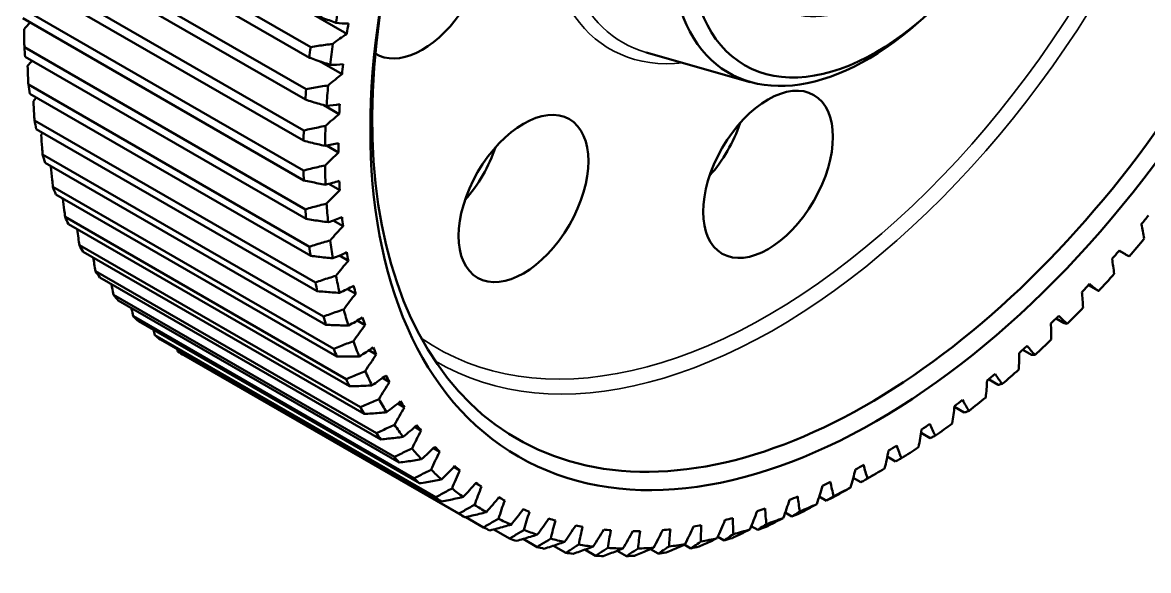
# Model space of a CAD drawing. Header units: millimetres. Extents: x -60 to 637, y -40 to 471.
# Drawn here: x 454.7 to 546.8, y 108.4 to 153.3 of the extents above; entities that cross this region are included whole.
import ezdxf

# ---------------------------------------------------------------- set-up
doc = ezdxf.new("R2010")
doc.units = ezdxf.units.MM
doc.layers.add('可见 (ISO)', color=7, linetype='Continuous', lineweight=50)
doc.layers.add('可见窄的 (ISO)', color=7, linetype='Continuous', lineweight=35)

msp = doc.modelspace()

# ---------------------------------------------------------------- linework, layer by layer
at = {"layer": '可见 (ISO)'}
for p, q in [((456.4718, 166.6273), (481.2205, 152.3386)), ((478.2597, 151.2487), (455.2787, 164.5168)), ((455.1701, 163.6465), (478.1511, 150.3784)), ((477.8902, 147.7946), (454.9092, 161.0627)), ((454.8439, 160.2112), (477.8249, 146.9431)), ((477.6942, 144.4206), (454.7132, 157.6886)), ((454.6914, 156.8591), (477.6724, 143.5911)), ((477.6724, 141.1394), (454.6914, 154.4074)), ((454.7132, 153.6031), (477.6942, 140.335)), ((477.8249, 137.9634), (454.8439, 151.2315)), ((454.9092, 150.4554), (477.8902, 137.1873)), ((514.2142, 148.3876), (505.7122, 150.8041)), ((478.9693, 150.0886), (480.8257, 149.0167)), ((478.1511, 134.9048), (455.1701, 148.1729)), ((455.2787, 147.428), (478.2597, 134.1599)), ((479.3258, 146.5021), (480.5966, 145.7684)), ((478.6498, 131.9752), (455.6689, 145.2432)), ((455.8203, 144.5323), (478.8012, 131.2642)), ((479.5412, 143.179), (480.534, 142.6058)), ((479.3191, 129.1855), (456.3382, 142.4536)), ((456.5319, 141.7793), (479.5128, 128.5113)), ((479.758, 140.0493), (480.6383, 139.541)), ((480.1565, 126.5466), (457.1755, 139.8146)), ((457.4108, 139.1796), (480.3917, 125.9115)), ((481.1588, 124.0682), (458.1778, 137.3363)), ((458.4537, 136.7429), (481.4346, 123.4748)), ((480.1132, 137.0451), (480.9089, 136.5856)), ((482.3221, 121.7599), (459.3411, 135.028)), ((459.6566, 134.4785), (482.6376, 121.2104)), ((544.3898, 134.5756), (544.9002, 134.2808)), ((480.6151, 134.1723), (481.345, 133.7509)), ((483.6421, 119.6304), (460.6611, 132.8984)), ((461.015, 132.395), (483.996, 119.1269)), ((541.8702, 131.7599), (542.6352, 131.3182)), ((485.1137, 117.6877), (462.1327, 130.9558)), ((481.2674, 131.4386), (481.9447, 131.0475)), ((462.5237, 130.5002), (485.5047, 117.2322)), ((486.7314, 115.9393), (463.7505, 129.2074)), ((539.8949, 128.6548), (539.2291, 129.0392)), ((464.177, 128.8015), (487.158, 115.5334)), ((482.0712, 128.8522), (482.7059, 128.4858)), ((488.4891, 114.3918), (465.5081, 127.6599)), ((465.9686, 127.3051), (488.9496, 114.037)), ((490.38, 113.0511), (467.3991, 126.3191)), ((483.026, 126.4216), (483.6257, 126.0753)), ((537.2179, 126.0466), (536.502, 126.46)), ((467.8918, 126.0168), (490.8728, 112.7488)), ((484.1298, 124.1549), (484.7005, 123.8254)), ((534.4893, 123.601), (533.7129, 124.0492)), ((485.3797, 122.0601), (485.9263, 121.7445)), ((531.7194, 121.3271), (530.9109, 121.7939)), ((486.7719, 120.1446), (487.2985, 119.8406)), ((528.9188, 119.2337), (528.1849, 119.6575)), ((488.3018, 118.4152), (488.8118, 118.1208)), ((526.0982, 117.3287), (525.4251, 117.7173)), ((489.9641, 116.8782), (490.4606, 116.5916)), ((524.5059, 116.3323), (523.6221, 115.822)), ((491.7529, 115.5392), (492.2384, 115.2589)), ((523.2681, 115.6192), (522.6444, 115.9794)), ((520.4394, 114.1119), (519.8554, 114.4491)), ((492.3971, 111.9221), (490.939, 112.764)), ((517.6228, 112.8124), (517.0701, 113.1315)), ((494.5326, 111.0093), (493.2377, 111.7569)), ((514.8289, 111.7256), (514.3, 112.031)), ((496.7784, 110.316), (495.6333, 110.9771)), ((509.3517, 110.2059), (508.8192, 110.5133)), ((512.0684, 110.8557), (511.5563, 111.1513)), ((499.126, 109.845), (498.1195, 110.4261)), ((501.5666, 109.598), (500.6892, 110.1045)), ((504.0908, 109.5758), (503.3346, 110.0124)), ((506.6892, 109.7787), (506.0475, 110.1492))]:
    msp.add_line(p, q, dxfattribs=at)
for centre, major_axis in [((524.5059, 168.384), (-29.25, -50.6625)), ((524.5059, 168.384), (10.75, 18.6195)), ((515.6671, 140.8272), (-3.75, -6.4952)), ((495.6671, 138.8461), (-3.75, -6.4952))]:
    msp.add_ellipse(centre, major_axis=major_axis, ratio=0.5773503, dxfattribs=at)
for centre, major_axis, start_param, end_param in [((523.813, 168.784), (28.6503, 49.6238), 2.1015607, 7.3232173), ((523.813, 168.784), (11.3497, 19.6582), 5.2371265, 10.4708368), ((524.5059, 168.384), (-8, -13.8564), 4.2120873, 9.9250797), ((487.3828, 157.1571), (3.75, 6.4952), 3.1177531, 7.429483), ((524.5059, 168.384), (-31.875, -55.2091), 5.2667877, 5.2975876), ((459.913, 142.4886), (8.8379, 15.3078), 1.1620429, 1.2057311), ((486.7921, 169.3136), (-8.8379, -15.3078), 0.2418655, 0.3344533), ((524.5059, 168.384), (-31.0937, -53.856), 5.3052876, 5.3206876), ((482.2361, 138.5404), (-8.8379, -15.3078), 4.0083365, 4.1009243), ((500.6411, 182.1623), (-32.5, -56.2917), 5.5824869, 5.5978869), ((523.6221, 168.8943), (32.5, 56.2917), 2.1944949, 2.2098948), ((524.5059, 168.384), (-31.875, -55.2091), 5.3283875, 5.3591875), ((460.9045, 140.2613), (8.8379, 15.3078), 1.2346331, 1.267331), ((485.6532, 165.9321), (-8.8379, -15.3078), 0.3034654, 0.3960532), ((524.5059, 168.384), (-31.0938, -53.856), 5.3668874, 5.3822874), ((482.6063, 135.7597), (-8.8379, -15.3078), 4.0699364, 4.1625242), ((500.6411, 182.1623), (-32.5, -56.2917), 5.6440868, 5.6594868), ((523.6221, 168.8943), (32.5, 56.2917), 2.2560947, 2.2714947), ((524.5059, 168.384), (-31.875, -55.2091), 5.3899874, 5.4207873), ((462.0434, 138.1949), (8.8379, 15.3078), 1.3067197, 1.3289308), ((484.6617, 162.5599), (-8.8379, -15.3078), 0.3650652, 0.457653), ((524.5059, 168.384), (-31.0938, -53.856), 5.4284873, 5.4438873), ((483.1354, 133.1027), (-8.8379, -15.3078), 4.1315362, 4.224124), ((500.6411, 182.1623), (-32.5, -56.2917), 5.7056867, 5.7210866), ((524.5059, 168.384), (-31.875, -55.2091), 5.4515873, 5.4823872), ((508.596, 144.9097), (3.75, 6.4952), 4.3725521, 5.0522259), ((463.3253, 136.2972), (8.8379, 15.3078), 1.3784339, 1.3905307), ((523.6221, 168.8943), (32.5, 56.2917), 2.3176946, 2.3330945), ((483.8214, 159.2099), (8.8379, 15.3078), 3.5682577, 3.6608456), ((524.5059, 168.384), (-31.0938, -53.856), 5.4900872, 5.5054871), ((488.596, 142.9285), (3.75, 6.4952), 4.3725521, 5.0522259), ((500.6411, 182.1623), (-32.5, -56.2917), 5.7672865, 5.7826865), ((483.8214, 130.5796), (-8.8379, -15.3078), 4.1931361, 4.2857239), ((464.7454, 134.5755), (8.8379, 15.3078), 1.4498885, 1.4521305), ((523.6221, 168.8943), (32.5, 56.2917), 2.3792944, 2.3946944), ((524.5059, 168.384), (-31.875, -55.2091), 5.5131871, 5.543987), ((483.1354, 155.8946), (8.8379, 15.3078), 3.6298576, 3.7224454), ((524.5059, 168.384), (-31.0938, -53.856), 5.551687, 5.567087), ((500.6411, 182.1623), (-32.5, -56.2917), 5.8288864, 5.8442863), ((484.6617, 128.1999), (-8.8379, -15.3078), 4.2547359, 4.3473238), ((524.5059, 168.384), (-31.875, -55.2091), 5.574787, 5.6055869), ((500.6411, 182.1623), (-32.5, -56.2917), 5.8904862, 5.9058862), ((523.6221, 168.8943), (32.5, 56.2917), 2.4408943, 2.4562943), ((482.6063, 152.6267), (8.8379, 15.3078), 3.6914574, 3.7840453), ((524.5059, 168.384), (-31.0938, -53.856), 5.6132869, 5.6286868), ((524.5059, 168.384), (31.0938, 53.856), 4.4428896, 4.4582896), ((485.6532, 125.9726), (-8.8379, -15.3078), 4.3163358, 4.4089236), ((534.1119, 126.0878), (8.8379, 15.3078), 5.6626528, 5.7552407), ((524.5059, 168.384), (-31.875, -55.2091), 5.6363868, 5.6671867), ((524.5059, 168.384), (31.875, 55.2091), 4.4043897, 4.4351896), ((500.6411, 182.1623), (-32.5, -56.2917), 5.9520861, 5.967486), ((523.6221, 168.8943), (32.5, 56.2917), 2.5024941, 2.5178941), ((524.5059, 168.384), (31.0938, 53.856), 4.3812898, 4.3966897), ((553.7382, 149.5886), (-8.8379, -15.3078), 6.2259313, 6.3185191), ((482.2361, 149.4186), (8.8379, 15.3078), 3.7530573, 3.8456451), ((486.7921, 123.9062), (-8.8379, -15.3078), 4.3779357, 4.4705235), ((524.5059, 168.384), (-31.0938, -53.856), 5.6748867, 5.6902867), ((531.543, 124.0126), (8.8379, 15.3078), 5.601053, 5.6936408), ((500.6411, 182.1623), (-32.5, -56.2917), 6.0136859, 6.0290859), ((524.5059, 168.384), (31.875, 55.2091), 4.3427898, 4.3735898), ((523.6221, 168.8943), (32.5, 56.2917), 2.564094, 2.579494), ((524.5059, 168.384), (-31.875, -55.2091), 5.6979867, 5.7287866), ((482.0263, 146.2824), (8.8379, 15.3078), 3.8146572, 3.907245), ((524.5059, 168.384), (-31.0938, -53.856), 5.7364866, 5.7518865), ((524.5059, 168.384), (31.0937, 53.856), 4.3196899, 4.3350899), ((551.7809, 146.4483), (-8.8379, -15.3078), 6.1643315, 6.2569193), ((500.6411, 182.1623), (-32.5, -56.2917), 6.0752858, 6.0906858), ((488.074, 122.0085), (-8.8379, -15.3078), 4.4395355, 4.5321233), ((528.9475, 122.1057), (8.8379, 15.3078), 5.5394531, 5.6320409), ((524.5059, 168.384), (31.875, 55.2091), 4.28119, 4.3119899), ((500.6411, 182.1623), (-32.5, -56.2917), 6.1368856, 6.1522856), ((523.6221, 168.8943), (32.5, 56.2917), 2.6256939, 2.6410938), ((524.5059, 168.384), (-31.875, -55.2091), 5.7595865, 5.7903865), ((481.9776, 143.2301), (8.8379, 15.3078), 3.876257, 3.9688448), ((524.5059, 168.384), (-31.0938, -53.856), 5.7980864, 5.8134864), ((524.5059, 168.384), (31.0937, 53.856), 4.25809, 4.27349), ((549.7202, 143.3912), (-8.8379, -15.3078), 6.1027316, 6.1953194), ((489.4942, 120.2868), (-8.8379, -15.3078), 4.5011354, 4.5937232), ((526.3351, 120.3744), (8.8379, 15.3078), 5.4778533, 5.5704411), ((500.6411, 182.1623), (-32.5, -56.2917), 6.1984855, 6.2138855), ((524.5059, 168.384), (-31.875, -55.2091), 5.8211864, 5.8519863), ((524.5059, 168.384), (31.875, 55.2091), 4.2195901, 4.2503901), ((500.6411, 182.1623), (-32.5, -56.2917), 6.2600854, 6.2754853), ((523.6221, 168.8943), (32.5, 56.2917), 2.6872937, 2.7026937), ((482.0903, 140.2732), (8.8379, 15.3078), 3.9378569, 4.0304447), ((524.5059, 168.384), (-31.0938, -53.856), 5.8596863, 5.8750863), ((523.7158, 118.8251), (8.8379, 15.3078), 5.4162534, 5.5088412), ((524.5059, 168.384), (31.0937, 53.856), 4.1964902, 4.2118902), ((547.5638, 140.4289), (-8.8379, -15.3078), 6.0411318, 6.1337196), ((491.0471, 118.7475), (-8.8379, -15.3078), 4.5627352, 4.655323), ((524.5059, 168.384), (-31.875, -55.2091), 5.8827862, 5.9135862), ((482.3639, 137.4229), (8.8379, 15.3078), 3.9994567, 4.0920445), ((524.5059, 168.384), (-31.0938, -53.856), 5.9212862, 5.9366861), ((524.5059, 168.384), (31.0937, 53.856), 4.1348903, 4.1502903), ((545.32, 137.5726), (-8.8379, -15.3078), 5.9795319, 6.0721197), ((524.5059, 168.384), (31.875, 55.2091), 4.1579903, 4.1887902), ((523.6221, 168.8943), (-32.5, -56.2917), 5.8904862, 5.9058862), ((492.727, 117.3964), (-8.8379, -15.3078), 4.6243351, 4.7169229), ((521.0994, 117.4639), (8.8379, 15.3078), 5.3546536, 5.4472414), ((524.5059, 168.384), (31.875, 55.2091), 4.0963904, 4.1271903), ((523.6221, 168.8943), (-32.5, -56.2917), 5.9520861, 5.967486), ((524.5059, 168.384), (-31.875, -55.2091), 5.9443861, 5.975186), ((482.7973, 134.6901), (8.8379, 15.3078), 4.0610566, 4.1536444), ((494.5274, 116.2388), (-8.8379, -15.3078), 4.6859349, 4.7785228), ((524.5059, 168.384), (-31.0938, -53.856), 5.982886, 5.998286), ((518.496, 116.2958), (8.8379, 15.3078), 5.2930537, 5.3856415), ((524.5059, 168.384), (31.0937, 53.856), 4.0732905, 4.0886904), ((542.9972, 134.8332), (-8.8379, -15.3078), 5.917932, 6.0105199), ((524.5059, 168.384), (-31.875, -55.2091), 6.005986, 6.0367859), ((483.3889, 132.085), (8.8379, 15.3078), 4.1226564, 4.2152443), ((496.4416, 115.279), (-8.8379, -15.3078), 4.7475348, 4.8401226), ((524.5059, 168.384), (-31.0938, -53.856), 6.0444859, 6.0598858), ((515.9154, 115.3253), (8.8379, 15.3078), 5.2314538, 5.3240417), ((524.5059, 168.384), (31.0937, 53.856), 4.0116906, 4.0270906), ((540.6042, 132.2211), (-8.8379, -15.3078), 5.8563322, 5.94892), ((524.5059, 168.384), (31.875, 55.2091), 4.0347906, 4.0655905), ((523.6221, 168.8943), (-32.5, -56.2917), 6.0136859, 6.0290859), ((524.5059, 168.384), (-31.875, -55.2091), 6.0675858, 6.0983857), ((484.1365, 129.6177), (8.8379, 15.3078), 4.1842563, 4.2768441), ((498.4622, 114.5207), (-8.8379, -15.3078), 4.8091346, 4.9017225), ((524.5059, 168.384), (-31.0938, -53.856), 6.1060857, 6.1214857), ((513.3674, 114.5561), (8.8379, 15.3078), 5.169854, 5.2624418), ((524.5059, 168.384), (31.0937, 53.856), 3.9500908, 3.9654907), ((538.1502, 129.7461), (-8.8379, -15.3078), 5.7947323, 5.8873202), ((524.5059, 168.384), (31.875, 55.2091), 3.9731907, 4.0039906), ((523.6221, 168.8943), (-32.5, -56.2917), 6.0752858, 6.0906858), ((524.5059, 168.384), (31.0937, 53.856), 3.8884909, 3.9038909), ((535.6444, 127.4178), (-8.8379, -15.3078), 5.7331325, 5.8257203), ((524.5059, 168.384), (-31.875, -55.2091), 6.1291857, 6.1599856), ((485.0372, 127.2974), (8.8379, 15.3078), 4.2458561, 4.338444), ((500.5815, 113.9666), (-8.8379, -15.3078), 4.8707345, 4.9633223), ((524.5059, 168.384), (-31.0938, -53.856), 6.1676856, 6.1830855), ((510.8617, 113.9911), (8.8379, 15.3078), 5.1082541, 5.200842), ((524.5059, 168.384), (31.875, 55.2091), 3.9115909, 3.9423908), ((523.6221, 168.8943), (-32.5, -56.2917), 6.1368856, 6.1522856), ((486.0877, 125.133), (8.8379, 15.3078), 4.307456, 4.4000438), ((502.7917, 113.619), (-8.8379, -15.3078), 4.9323344, 5.0249222), ((524.5059, 168.384), (-31.0938, -53.856), 6.2292854, 6.2446854), ((508.4076, 113.6324), (8.8379, 15.3078), 5.0466543, 5.1392421), ((524.5059, 168.384), (31.0937, 53.856), 3.8268911, 3.842291), ((533.0964, 125.2448), (-8.8379, -15.3078), 5.6715326, 5.7641204), ((524.5059, 168.384), (31.875, 55.2091), 3.849991, 3.8807909), ((523.6221, 168.8943), (-32.5, -56.2917), 0.7776982, 0.7853982), ((523.6221, 168.8943), (-32.5, -56.2917), 6.1984855, 6.2138855), ((524.5059, 168.384), (-31.875, -55.2091), 6.1907855, 6.2215855), ((487.2839, 123.1327), (8.8379, 15.3078), 4.3690559, 4.4616437), ((524.5059, 168.384), (-31.0938, -53.856), 0.0077, 0.0230999), ((524.5059, 168.384), (31.0937, 53.856), 3.7652912, 3.7806912), ((530.5158, 123.2355), (-8.8379, -15.3078), 5.6099328, 5.7025206), ((523.6221, 168.8943), (-32.5, -56.2917), 0.7160983, 0.7314983), ((524.5059, 168.384), (-31.875, -55.2091), 6.2523854, 6.2831853), ((505.0842, 113.4792), (-8.8379, -15.3078), 4.9939342, 5.086522), ((488.6213, 121.304), (8.8379, 15.3078), 4.4306557, 4.5232435), ((524.5059, 168.384), (-31.0938, -53.856), 0.0692998, 0.0846998), ((524.5059, 168.384), (31.0937, 53.856), 3.7036913, 3.7190913), ((527.9124, 121.3974), (-8.8379, -15.3078), 5.5483329, 5.6409207), ((506.0147, 113.4814), (8.8379, 15.3078), 4.9850544, 5.0776422), ((524.5059, 168.384), (31.875, 55.2091), 3.7883911, 3.8191911), ((523.6221, 168.8943), (-32.5, -56.2917), 6.2600854, 6.2754853), ((524.5059, 168.384), (-31.875, -55.2091), 0.0307999, 0.0615999), ((507.4504, 113.5476), (-8.8379, -15.3078), 5.0555341, 5.1481219), ((490.0948, 119.6538), (8.8379, 15.3078), 4.4922556, 4.5848434), ((524.5059, 168.384), (-31.0938, -53.856), 0.1308997, 0.1462997), ((509.8813, 113.824), (-8.8379, -15.3078), 5.1171339, 5.2097217), ((501.4481, 113.8039), (8.8379, 15.3078), 4.8618547, 4.9544425), ((524.5059, 168.384), (31.0937, 53.856), 3.6420915, 3.6574914), ((525.2961, 119.7375), (-8.8379, -15.3078), 5.4867331, 5.5793209), ((503.6919, 113.5386), (8.8379, 15.3078), 4.9234546, 5.0160424), ((524.5059, 168.384), (31.875, 55.2091), 3.7267913, 3.7575912), ((523.6221, 168.8943), (-32.5, -56.2917), 0.6544985, 0.6698984), ((523.6221, 168.8943), (-32.5, -56.2917), 0.0384999, 0.0538999), ((524.5059, 168.384), (-31.875, -55.2091), 0.0923998, 0.1231997), ((491.6988, 118.1886), (8.8379, 15.3078), 4.5538554, 4.6464432), ((524.5059, 168.384), (-31.0938, -53.856), 0.1924995, 0.2078995), ((512.3676, 114.3074), (-8.8379, -15.3078), 5.1787338, 5.2713216), ((493.4273, 116.9137), (8.8379, 15.3078), 4.6154553, 4.7080431), ((524.5059, 168.384), (-31.0938, -53.856), 0.2540994, 0.2694994), ((514.9, 114.9959), (-8.8379, -15.3078), 5.2403336, 5.3329215), ((495.2737, 115.8341), (8.8379, 15.3078), 4.6770551, 4.769643), ((524.5059, 168.384), (-31.0938, -53.856), 0.3156993, 0.3310992), ((517.4689, 115.8869), (-8.8379, -15.3078), 5.3019335, 5.3945213), ((497.231, 114.9539), (8.8379, 15.3078), 4.738655, 4.8312428), ((524.5059, 168.384), (-31.0938, -53.856), 0.3772991, 0.3926991), ((520.0644, 116.9771), (-8.8379, -15.3078), 5.3635333, 5.4561212), ((499.2917, 114.2763), (8.8379, 15.3078), 4.8002548, 4.8928427), ((524.5059, 168.384), (31.0937, 53.856), 3.5804916, 3.5958916), ((522.6768, 118.2622), (-8.8379, -15.3078), 5.4251332, 5.517721), ((524.5059, 168.384), (31.875, 55.2091), 3.6651914, 3.6959914), ((523.6221, 168.8943), (-32.5, -56.2917), 0.5928986, 0.6082986), ((523.6221, 168.8943), (-32.5, -56.2917), 0.1000998, 0.1154997), ((524.5059, 168.384), (-31.875, -55.2091), 0.1539996, 0.1847996), ((524.5059, 168.384), (-31.875, -55.2091), 0.2155995, 0.2463994), ((524.5059, 168.384), (31.875, 55.2091), 3.5419917, 3.5727916), ((524.5059, 168.384), (31.875, 55.2091), 3.6035916, 3.6343915), ((523.6221, 168.8943), (-32.5, -56.2917), 0.5312988, 0.5466987), ((523.6221, 168.8943), (-32.5, -56.2917), 0.1616996, 0.1770996), ((523.6221, 168.8943), (-32.5, -56.2917), 0.2232995, 0.2386994), ((523.6221, 168.8943), (-32.5, -56.2917), 0.2848993, 0.3002993), ((524.5059, 168.384), (-31.875, -55.2091), 0.2771994, 0.3079993), ((523.6221, 168.8943), (-32.5, -56.2917), 0.3464992, 0.3618992), ((524.5059, 168.384), (-31.875, -55.2091), 0.3387992, 0.3695991), ((523.6221, 168.8943), (-32.5, -56.2917), 0.408099, 0.423499), ((523.6221, 168.8943), (-32.5, -56.2917), 0.4696989, 0.4850989)]:
    msp.add_ellipse(centre, major_axis=major_axis, ratio=0.5773503, start_param=start_param, end_param=end_param, dxfattribs=at)
for points, knots in [([(478.6498, 153.8839), (478.8347, 153.806), (479.0206, 153.7296), (479.5778, 153.5066), (479.9518, 153.3646), (480.3282, 153.2292)], [1.47334545, 1.47334545, 1.47334545, 1.47334545, 1.58708565, 1.58708565, 1.81285059, 1.81285059, 1.81285059, 1.81285059]), ([(454.8439, 151.2315), (454.8399, 151.401), (454.8361, 151.5695), (454.8253, 152.0691), (454.8187, 152.397), (454.8127, 152.7199)], [1.47334545, 1.47334545, 1.47334545, 1.47334545, 1.58708565, 1.58708565, 1.81285059, 1.81285059, 1.81285059, 1.81285059]), ([(480.0731, 151.5061), (479.6697, 151.459), (479.2667, 151.4053), (478.663, 151.3146), (478.4611, 151.2825), (478.2597, 151.2487)], [1.36132071, 1.36132071, 1.36132071, 1.36132071, 1.58708565, 1.58708565, 1.70082585, 1.70082585, 1.70082585, 1.70082585]), ([(478.1511, 150.3784), (478.3397, 150.3089), (478.5291, 150.241), (479.0968, 150.043), (479.4774, 149.9178), (479.8602, 149.799)], [1.47334545, 1.47334545, 1.47334545, 1.47334545, 1.58708565, 1.58708565, 1.81285059, 1.81285059, 1.81285059, 1.81285059]), ([(455.1701, 148.1729), (455.1629, 148.3471), (455.1558, 148.5203), (455.1356, 149.0343), (455.123, 149.3721), (455.1114, 149.7051)], [1.47334545, 1.47334545, 1.47334545, 1.47334545, 1.58708565, 1.58708565, 1.81285059, 1.81285059, 1.81285059, 1.81285059]), ([(479.6895, 148.1095), (479.2887, 148.0494), (478.8887, 147.9828), (478.29, 147.873), (478.0898, 147.8346), (477.8902, 147.7946)], [1.36132071, 1.36132071, 1.36132071, 1.36132071, 1.58708565, 1.58708565, 1.70082585, 1.70082585, 1.70082585, 1.70082585]), ([(455.6689, 145.2432), (455.6579, 145.4216), (455.6473, 145.5991), (455.6166, 146.1262), (455.5974, 146.473), (455.5795, 146.8154)], [1.47334545, 1.47334545, 1.47334545, 1.47334545, 1.58708565, 1.58708565, 1.81285059, 1.81285059, 1.81285059, 1.81285059]), ([(477.8249, 146.9431), (478.0167, 146.8821), (478.2094, 146.8226), (478.7865, 146.6499), (479.1731, 146.5414), (479.5614, 146.4393)], [1.47334545, 1.47334545, 1.47334545, 1.47334545, 1.58708565, 1.58708565, 1.81285059, 1.81285059, 1.81285059, 1.81285059]), ([(479.476, 144.7898), (479.0785, 144.7173), (478.6823, 144.6385), (478.0896, 144.5108), (477.8916, 144.4665), (477.6942, 144.4206)], [1.36132071, 1.36132071, 1.36132071, 1.36132071, 1.58708565, 1.58708565, 1.70082585, 1.70082585, 1.70082585, 1.70082585]), ([(456.3382, 142.4536), (456.3232, 142.6357), (456.3087, 142.8171), (456.2666, 143.3559), (456.2401, 143.7108), (456.2151, 144.0617)], [1.47334545, 1.47334545, 1.47334545, 1.47334545, 1.58708565, 1.58708565, 1.81285059, 1.81285059, 1.81285059, 1.81285059]), ([(477.6724, 143.5911), (477.8672, 143.5385), (478.0627, 143.4875), (478.6482, 143.3401), (479.0399, 143.2483), (479.4332, 143.1628)], [1.47334545, 1.47334545, 1.47334545, 1.47334545, 1.58708565, 1.58708565, 1.81285059, 1.81285059, 1.81285059, 1.81285059]), ([(457.1755, 139.8146), (457.1563, 140), (457.1376, 140.1848), (457.083, 140.7339), (457.0486, 141.096), (457.016, 141.4544)], [1.47334545, 1.47334545, 1.47334545, 1.47334545, 1.58708565, 1.58708565, 1.81285059, 1.81285059, 1.81285059, 1.81285059]), ([(479.4332, 141.5597), (479.0399, 141.4754), (478.6482, 141.3852), (478.0627, 141.2407), (477.8672, 141.1907), (477.6724, 141.1394)], [1.36132071, 1.36132071, 1.36132071, 1.36132071, 1.58708565, 1.58708565, 1.70082585, 1.70082585, 1.70082585, 1.70082585]), ([(477.6942, 140.335), (477.8916, 140.291), (478.0896, 140.2484), (478.6823, 140.1262), (479.0785, 140.051), (479.476, 139.982)], [1.47334545, 1.47334545, 1.47334545, 1.47334545, 1.58708565, 1.58708565, 1.81285059, 1.81285059, 1.81285059, 1.81285059]), ([(458.1778, 137.3363), (458.154, 137.5245), (458.1307, 137.7121), (458.0695, 138.2151), (458.0326, 138.5292), (457.9972, 138.841)], [1.47334545, 1.47334545, 1.47334545, 1.47334545, 1.58708565, 1.58708565, 1.77939349, 1.77939349, 1.77939349, 1.77939349]), ([(479.5614, 138.4312), (479.1731, 138.336), (478.7865, 138.2351), (478.2094, 138.075), (478.0167, 138.0199), (477.8249, 137.9634)], [1.36132071, 1.36132071, 1.36132071, 1.36132071, 1.58708565, 1.58708565, 1.70082585, 1.70082585, 1.70082585, 1.70082585]), ([(459.3411, 135.028), (459.3124, 135.2184), (459.2843, 135.4084), (459.2208, 135.8462), (459.1858, 136.0936), (459.1519, 136.3398)], [1.47334545, 1.47334545, 1.47334545, 1.47334545, 1.58708565, 1.58708565, 1.73623029, 1.73623029, 1.73623029, 1.73623029]), ([(477.8902, 137.1873), (478.0898, 137.1517), (478.29, 137.1176), (478.8887, 137.0203), (479.2887, 136.9616), (479.6895, 136.9089)], [1.47334545, 1.47334545, 1.47334545, 1.47334545, 1.58708565, 1.58708565, 1.81285059, 1.81285059, 1.81285059, 1.81285059]), ([(479.8602, 135.4164), (479.4774, 135.3111), (479.0968, 135.2003), (478.5291, 135.0258), (478.3397, 134.966), (478.1511, 134.9048)], [1.36132071, 1.36132071, 1.36132071, 1.36132071, 1.58708565, 1.58708565, 1.70082585, 1.70082585, 1.70082585, 1.70082585]), ([(460.6611, 132.8984), (460.6273, 133.0907), (460.5941, 133.2826), (460.5313, 133.6522), (460.5016, 133.83), (460.4725, 134.0074)], [1.47334545, 1.47334545, 1.47334545, 1.47334545, 1.58708565, 1.58708565, 1.69301802, 1.69301802, 1.69301802, 1.69301802]), ([(478.2597, 134.1599), (478.4611, 134.1326), (478.663, 134.1068), (479.2667, 134.0343), (479.6697, 133.9919), (480.0731, 133.9553)], [1.47334545, 1.47334545, 1.47334545, 1.47334545, 1.58708565, 1.58708565, 1.81285059, 1.81285059, 1.81285059, 1.81285059]), ([(462.1327, 130.9558), (462.0935, 131.1493), (462.055, 131.3425), (461.9966, 131.641), (461.9762, 131.7464), (461.9559, 131.8517)], [1.47334545, 1.47334545, 1.47334545, 1.47334545, 1.58708565, 1.58708565, 1.64933947, 1.64933947, 1.64933947, 1.64933947]), ([(480.3282, 132.5267), (479.9518, 132.412), (479.5778, 132.2922), (479.0206, 132.1046), (478.8347, 132.0405), (478.6498, 131.9752)], [1.36132071, 1.36132071, 1.36132071, 1.36132071, 1.58708565, 1.58708565, 1.70082585, 1.70082585, 1.70082585, 1.70082585]), ([(478.8012, 131.2642), (479.0041, 131.2452), (479.2074, 131.2276), (479.8148, 131.1794), (480.2199, 131.153), (480.6252, 131.1322)], [1.47334545, 1.47334545, 1.47334545, 1.47334545, 1.58708565, 1.58708565, 1.81285059, 1.81285059, 1.81285059, 1.81285059]), ([(463.7505, 129.2074), (463.7056, 129.4017), (463.6616, 129.5957), (463.6116, 129.8197), (463.6049, 129.8498), (463.5982, 129.8799)], [1.47334545, 1.47334545, 1.47334545, 1.47334545, 1.58708565, 1.58708565, 1.60475691, 1.60475691, 1.60475691, 1.60475691]), ([(480.9639, 129.773), (480.5944, 129.6498), (480.2278, 129.5219), (479.682, 129.3226), (479.5, 129.2546), (479.3191, 129.1855)], [1.36132071, 1.36132071, 1.36132071, 1.36132071, 1.58708565, 1.58708565, 1.70082585, 1.70082585, 1.70082585, 1.70082585]), ([(479.5128, 128.5113), (479.7167, 128.5003), (479.9209, 128.4908), (480.531, 128.4665), (480.9375, 128.4558), (481.3438, 128.4504)], [1.47334545, 1.47334545, 1.47334545, 1.47334545, 1.58708565, 1.58708565, 1.81285059, 1.81285059, 1.81285059, 1.81285059]), ([(540.1408, 128.5902), (540.0781, 128.5964), (540.0208, 128.6079), (539.9429, 128.6335), (539.9182, 128.6435), (539.8949, 128.6548)], [1.36132071, 1.36132071, 1.36132071, 1.36132071, 1.58708565, 1.58708565, 1.70082585, 1.70082585, 1.70082585, 1.70082585]), ([(481.7647, 127.1657), (481.4029, 127.035), (481.0442, 126.8998), (480.5108, 126.6902), (480.3331, 126.6189), (480.1565, 126.5466)], [1.36132071, 1.36132071, 1.36132071, 1.36132071, 1.58708565, 1.58708565, 1.70082585, 1.70082585, 1.70082585, 1.70082585]), ([(480.3917, 125.9115), (480.5963, 125.9085), (480.801, 125.9068), (481.4124, 125.9059), (481.8195, 125.9105), (482.2261, 125.9201)], [1.47334545, 1.47334545, 1.47334545, 1.47334545, 1.58708565, 1.58708565, 1.81285059, 1.81285059, 1.81285059, 1.81285059]), ([(537.5083, 126.0516), (537.4355, 126.0427), (537.3682, 126.0389), (537.2756, 126.0411), (537.246, 126.0432), (537.2179, 126.0466)], [1.36132071, 1.36132071, 1.36132071, 1.36132071, 1.58708565, 1.58708565, 1.70082585, 1.70082585, 1.70082585, 1.70082585]), ([(482.7276, 124.7148), (482.3742, 124.5775), (482.024, 124.436), (481.5039, 124.2175), (481.3308, 124.1433), (481.1588, 124.0682)], [1.36132071, 1.36132071, 1.36132071, 1.36132071, 1.58708565, 1.58708565, 1.70082585, 1.70082585, 1.70082585, 1.70082585]), ([(481.4346, 123.4748), (481.6394, 123.4795), (481.8443, 123.4855), (482.4559, 123.5072), (482.8627, 123.5267), (483.2688, 123.5509)], [1.47334545, 1.47334545, 1.47334545, 1.47334545, 1.58708565, 1.58708565, 1.81285059, 1.81285059, 1.81285059, 1.81285059]), ([(534.8266, 123.6735), (534.7432, 123.6501), (534.6653, 123.6314), (534.5572, 123.6109), (534.5225, 123.6053), (534.4893, 123.601)], [1.36132071, 1.36132071, 1.36132071, 1.36132071, 1.58708565, 1.58708565, 1.70082585, 1.70082585, 1.70082585, 1.70082585]), ([(483.8491, 122.4296), (483.5045, 122.2866), (483.1635, 122.1398), (482.6576, 121.9139), (482.4892, 121.8373), (482.3221, 121.7599)], [1.36132071, 1.36132071, 1.36132071, 1.36132071, 1.58708565, 1.58708565, 1.70082585, 1.70082585, 1.70082585, 1.70082585]), ([(482.6376, 121.2104), (482.8421, 121.2226), (483.0468, 121.2361), (483.6573, 121.2797), (484.0632, 121.3135), (484.4679, 121.3518)], [1.47334545, 1.47334545, 1.47334545, 1.47334545, 1.58708565, 1.58708565, 1.81285059, 1.81285059, 1.81285059, 1.81285059]), ([(532.1057, 121.4651), (532.0112, 121.4275), (531.9225, 121.3945), (531.7981, 121.352), (531.758, 121.3389), (531.7194, 121.3271)], [1.36132071, 1.36132071, 1.36132071, 1.36132071, 1.58708565, 1.58708565, 1.70082585, 1.70082585, 1.70082585, 1.70082585]), ([(485.1247, 120.3187), (484.7896, 120.1709), (484.4583, 120.0198), (483.9673, 119.788), (483.8041, 119.7096), (483.6421, 119.6304)], [1.36132071, 1.36132071, 1.36132071, 1.36132071, 1.58708565, 1.58708565, 1.70082585, 1.70082585, 1.70082585, 1.70082585]), ([(483.996, 119.1269), (484.2, 119.1463), (484.4039, 119.1669), (485.0123, 119.2318), (485.4163, 119.2793), (485.8189, 119.3311)], [1.47334545, 1.47334545, 1.47334545, 1.47334545, 1.58708565, 1.58708565, 1.81285059, 1.81285059, 1.81285059, 1.81285059]), ([(529.3559, 119.4346), (529.25, 119.3835), (529.15, 119.3367), (529.0088, 119.273), (528.963, 119.2528), (528.9188, 119.2337)], [1.36132071, 1.36132071, 1.36132071, 1.36132071, 1.58708565, 1.58708565, 1.70082585, 1.70082585, 1.70082585, 1.70082585]), ([(486.5498, 118.3901), (486.2246, 118.2386), (485.9035, 118.0842), (485.4283, 117.848), (485.2703, 117.7682), (485.1137, 117.6877)], [1.36132071, 1.36132071, 1.36132071, 1.36132071, 1.58708565, 1.58708565, 1.70082585, 1.70082585, 1.70082585, 1.70082585]), ([(485.5047, 117.2322), (485.7077, 117.2585), (485.9106, 117.286), (486.5155, 117.3711), (486.9169, 117.4318), (487.3167, 117.4964)], [1.47334545, 1.47334545, 1.47334545, 1.47334545, 1.58708565, 1.58708565, 1.81285059, 1.81285059, 1.81285059, 1.81285059]), ([(526.5878, 117.5898), (526.4701, 117.5259), (526.3584, 117.4658), (526.1997, 117.3818), (526.1481, 117.3547), (526.0982, 117.3287)], [1.36132071, 1.36132071, 1.36132071, 1.36132071, 1.58708565, 1.58708565, 1.70082585, 1.70082585, 1.70082585, 1.70082585]), ([(488.1188, 116.6511), (487.804, 116.497), (487.4937, 116.3402), (487.0348, 116.1012), (486.8824, 116.0205), (486.7314, 115.9393)], [1.36132071, 1.36132071, 1.36132071, 1.36132071, 1.58708565, 1.58708565, 1.70082585, 1.70082585, 1.70082585, 1.70082585]), ([(487.158, 115.5334), (487.3596, 115.5664), (487.561, 115.6004), (488.1613, 115.7048), (488.5594, 115.7781), (488.9555, 115.8548)], [1.47334545, 1.47334545, 1.47334545, 1.47334545, 1.58708565, 1.58708565, 1.81285059, 1.81285059, 1.81285059, 1.81285059]), ([(521.1459, 114.4695), (521.2918, 114.5509), (521.4367, 114.6319), (521.866, 114.8722), (522.1473, 115.0301), (522.4241, 115.1859)], [1.47334545, 1.47334545, 1.47334545, 1.47334545, 1.58708565, 1.58708565, 1.81285059, 1.81285059, 1.81285059, 1.81285059]), ([(523.8118, 115.9377), (523.682, 115.8616), (523.5582, 115.789), (523.3816, 115.6856), (523.3241, 115.6519), (523.2681, 115.6192)], [1.36132071, 1.36132071, 1.36132071, 1.36132071, 1.58708565, 1.58708565, 1.70082585, 1.70082585, 1.70082585, 1.70082585]), ([(489.8259, 115.1084), (489.522, 114.9525), (489.2227, 114.7945), (488.7809, 114.5542), (488.6343, 114.4732), (488.4891, 114.3918)], [1.36132071, 1.36132071, 1.36132071, 1.36132071, 1.58708565, 1.58708565, 1.70082585, 1.70082585, 1.70082585, 1.70082585]), ([(488.9496, 114.037), (489.1495, 114.0763), (489.349, 114.1165), (489.9436, 114.2392), (490.3375, 114.3243), (490.7291, 114.4125)], [1.47334545, 1.47334545, 1.47334545, 1.47334545, 1.58708565, 1.58708565, 1.81285059, 1.81285059, 1.81285059, 1.81285059]), ([(521.0384, 114.4845), (520.8963, 114.3969), (520.7602, 114.3125), (520.5652, 114.1908), (520.5015, 114.1509), (520.4394, 114.1119)], [1.36132071, 1.36132071, 1.36132071, 1.36132071, 1.58708565, 1.58708565, 1.70082585, 1.70082585, 1.70082585, 1.70082585]), ([(491.6645, 113.7678), (491.3719, 113.6113), (491.0842, 113.453), (490.6599, 113.2129), (490.5192, 113.1321), (490.38, 113.0511)], [1.36132071, 1.36132071, 1.36132071, 1.36132071, 1.58708565, 1.58708565, 1.70082585, 1.70082585, 1.70082585, 1.70082585]), ([(518.3253, 113.1175), (518.4769, 113.1986), (518.6276, 113.2794), (519.0744, 113.5195), (519.3674, 113.6778), (519.6559, 113.8343)], [1.47334545, 1.47334545, 1.47334545, 1.47334545, 1.58708565, 1.58708565, 1.81285059, 1.81285059, 1.81285059, 1.81285059]), ([(490.8728, 112.7488), (491.0704, 112.794), (491.2678, 112.84), (491.8554, 112.9799), (492.2444, 113.076), (492.6309, 113.1748)], [1.47334545, 1.47334545, 1.47334545, 1.47334545, 1.58708565, 1.58708565, 1.81285059, 1.81285059, 1.81285059, 1.81285059]), ([(493.6276, 112.6343), (493.3467, 112.4782), (493.0709, 112.3207), (492.6647, 112.0824), (492.5301, 112.0024), (492.3971, 111.9221)], [1.36132071, 1.36132071, 1.36132071, 1.36132071, 1.58708565, 1.58708565, 1.70082585, 1.70082585, 1.70082585, 1.70082585]), ([(515.5247, 111.9771), (515.6819, 112.0574), (515.8383, 112.1375), (516.3019, 112.3759), (516.6063, 112.5335), (516.9062, 112.6897)], [1.47334545, 1.47334545, 1.47334545, 1.47334545, 1.58708565, 1.58708565, 1.81285059, 1.81285059, 1.81285059, 1.81285059]), ([(518.2781, 113.2358), (518.1235, 113.1375), (517.9749, 113.042), (517.7611, 112.903), (517.6911, 112.8573), (517.6228, 112.8124)], [1.36132071, 1.36132071, 1.36132071, 1.36132071, 1.58708565, 1.58708565, 1.70082585, 1.70082585, 1.70082585, 1.70082585]), ([(492.9201, 111.6735), (493.1153, 111.7243), (493.31, 111.7758), (493.8896, 111.9315), (494.273, 112.0379), (494.6536, 112.1467)], [1.47334545, 1.47334545, 1.47334545, 1.47334545, 1.58708565, 1.58708565, 1.81285059, 1.81285059, 1.81285059, 1.81285059]), ([(495.708, 111.7123), (495.439, 111.5576), (495.1753, 111.4019), (494.7877, 111.167), (494.6593, 111.0882), (494.5326, 111.0093)], [1.36132071, 1.36132071, 1.36132071, 1.36132071, 1.58708565, 1.58708565, 1.70082585, 1.70082585, 1.70082585, 1.70082585]), ([(512.7548, 111.0526), (512.9175, 111.1316), (513.0792, 111.2105), (513.559, 111.4456), (513.8743, 111.6014), (514.1853, 111.7563)], [1.47334545, 1.47334545, 1.47334545, 1.47334545, 1.58708565, 1.58708565, 1.81285059, 1.81285059, 1.81285059, 1.81285059]), ([(515.5415, 112.1963), (515.3742, 112.0881), (515.2128, 111.9822), (514.98, 111.8273), (514.9036, 111.7761), (514.8289, 111.7256)], [1.36132071, 1.36132071, 1.36132071, 1.36132071, 1.58708565, 1.58708565, 1.70082585, 1.70082585, 1.70082585, 1.70082585]), ([(495.084, 110.8153), (495.2762, 110.8712), (495.4679, 110.9277), (496.0384, 111.0982), (496.4155, 111.214), (496.7896, 111.3318)], [1.47334545, 1.47334545, 1.47334545, 1.47334545, 1.58708565, 1.58708565, 1.81285059, 1.81285059, 1.81285059, 1.81285059]), ([(497.8975, 111.0053), (497.6408, 110.853), (497.3895, 110.7002), (497.0208, 110.4702), (496.8988, 110.3931), (496.7784, 110.316)], [1.36132071, 1.36132071, 1.36132071, 1.36132071, 1.58708565, 1.58708565, 1.70082585, 1.70082585, 1.70082585, 1.70082585]), ([(497.3561, 110.1774), (497.545, 110.238), (497.7334, 110.2991), (498.2938, 110.4831), (498.6639, 110.6074), (499.0307, 110.7333)], [1.47334545, 1.47334545, 1.47334545, 1.47334545, 1.58708565, 1.58708565, 1.81285059, 1.81285059, 1.81285059, 1.81285059]), ([(500.188, 110.516), (499.9438, 110.3671), (499.7051, 110.2181), (499.3555, 109.9945), (499.2399, 109.9197), (499.126, 109.845)], [1.36132071, 1.36132071, 1.36132071, 1.36132071, 1.58708565, 1.58708565, 1.70082585, 1.70082585, 1.70082585, 1.70082585]), ([(507.3492, 109.8646), (507.5217, 109.9394), (507.6935, 110.0143), (508.2036, 110.2383), (508.5394, 110.3875), (508.8711, 110.5367)], [1.47334545, 1.47334545, 1.47334545, 1.47334545, 1.58708565, 1.58708565, 1.81285059, 1.81285059, 1.81285059, 1.81285059]), ([(510.1805, 110.7599), (509.9875, 110.6343), (509.8004, 110.5104), (509.5288, 110.3271), (509.4394, 110.2662), (509.3517, 110.2059)], [1.36132071, 1.36132071, 1.36132071, 1.36132071, 1.58708565, 1.58708565, 1.70082585, 1.70082585, 1.70082585, 1.70082585]), ([(510.0262, 110.3475), (510.1939, 110.4247), (510.3608, 110.5019), (510.8561, 110.7322), (511.1819, 110.8852), (511.5035, 111.0377)], [1.47334545, 1.47334545, 1.47334545, 1.47334545, 1.58708565, 1.58708565, 1.81285059, 1.81285059, 1.81285059, 1.81285059]), ([(512.8389, 111.3699), (512.6587, 111.2526), (512.4846, 111.1373), (512.2324, 110.9676), (512.1496, 110.9113), (512.0684, 110.8557)], [1.36132071, 1.36132071, 1.36132071, 1.36132071, 1.58708565, 1.58708565, 1.70082585, 1.70082585, 1.70082585, 1.70082585]), ([(499.7278, 109.7622), (499.9132, 109.827), (500.0979, 109.8923), (500.6471, 110.0884), (501.0095, 110.2204), (501.3684, 110.3536)], [1.47334545, 1.47334545, 1.47334545, 1.47334545, 1.58708565, 1.58708565, 1.81285059, 1.81285059, 1.81285059, 1.81285059]), ([(502.5707, 110.2462), (502.3392, 110.1017), (502.1133, 109.9575), (501.783, 109.7418), (501.674, 109.6698), (501.5666, 109.598)], [1.36132071, 1.36132071, 1.36132071, 1.36132071, 1.58708565, 1.58708565, 1.70082585, 1.70082585, 1.70082585, 1.70082585]), ([(502.1902, 109.5713), (502.3716, 109.64), (502.5523, 109.709), (503.0893, 109.9158), (503.4435, 110.0545), (503.7939, 110.1939)], [1.47334545, 1.47334545, 1.47334545, 1.47334545, 1.58708565, 1.58708565, 1.81285059, 1.81285059, 1.81285059, 1.81285059]), ([(505.0367, 110.1969), (504.8179, 110.0578), (504.6049, 109.9194), (504.2942, 109.7131), (504.1917, 109.6443), (504.0908, 109.5758)], [1.36132071, 1.36132071, 1.36132071, 1.36132071, 1.58708565, 1.58708565, 1.70082585, 1.70082585, 1.70082585, 1.70082585]), ([(504.7339, 109.6055), (504.911, 109.6775), (505.0874, 109.7497), (505.6114, 109.9658), (505.9566, 110.1103), (506.298, 110.2551)], [1.47334545, 1.47334545, 1.47334545, 1.47334545, 1.58708565, 1.58708565, 1.81285059, 1.81285059, 1.81285059, 1.81285059]), ([(507.5765, 110.3683), (507.3706, 110.2355), (507.1705, 110.104), (506.8793, 109.9085), (506.7834, 109.8434), (506.6892, 109.7787)], [1.36132071, 1.36132071, 1.36132071, 1.36132071, 1.58708565, 1.58708565, 1.70082585, 1.70082585, 1.70082585, 1.70082585])]:
    msp.add_open_spline(points, degree=3, knots=knots, dxfattribs=at)
for points in [[(542.7139, 131.2798), (542.6863, 131.2911), (542.66, 131.3039), (542.6352, 131.3182)], [(465.5081, 127.6599), (465.4701, 127.806), (465.4325, 127.952), (465.3954, 128.098)], [(467.3991, 126.3191), (467.3804, 126.3832), (467.3618, 126.4474), (467.3433, 126.5115)]]:
    msp.add_open_spline(points, degree=3, dxfattribs=at)
at = {"layer": '可见窄的 (ISO)'}
for centre, major_axis, start_param, end_param in [((515.6671, 173.4871), (27.0699, 46.8865), 3.0923578, 6.3324202), ((516.2332, 173.1602), (-27.5599, -47.7351), 6.2739916, 9.4339717), ((515.6671, 173.4871), (12.9301, 22.3956), 5.8867819, 9.8211813), ((516.2332, 173.1602), (-12.4401, -21.5469), 2.9972292, 6.4275487)]:
    msp.add_ellipse(centre, major_axis=major_axis, ratio=0.5773503, start_param=start_param, end_param=end_param, dxfattribs=at)

doc.saveas('drawing.dxf')
